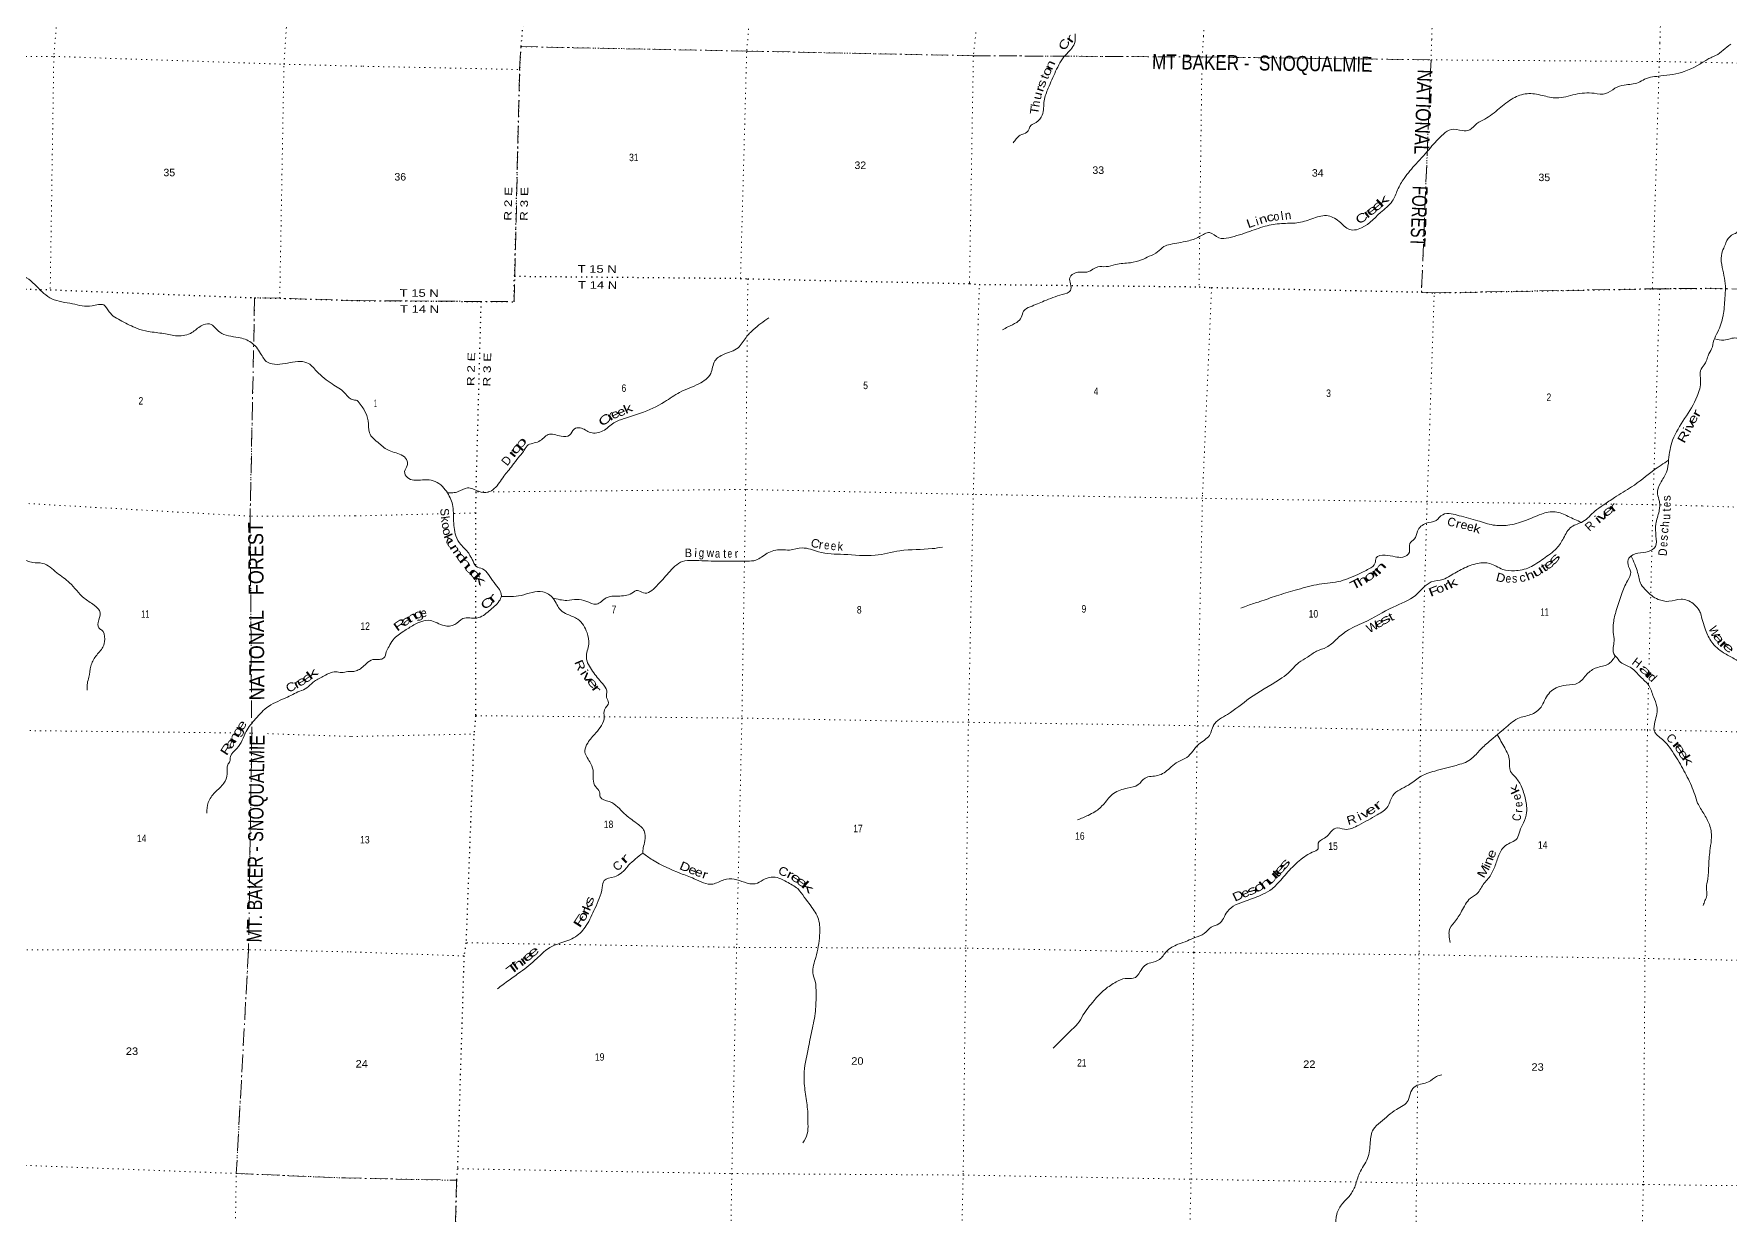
# Model space of a CAD drawing. Header units: feet. Extents: x -518066 to -250644, y -364975 to -177792.
# Drawn here: x -385170 to -345548, y -299598 to -272019 of the extents above; entities that cross this region are included whole.
import ezdxf
from ezdxf.enums import TextEntityAlignment as Align

# ---------------------------------------------------------------- set-up
doc = ezdxf.new("R2010")
doc.units = ezdxf.units.FT
doc.header["$LTSCALE"] = 80
doc.linetypes.add('DOT_DASHED', pattern=[7.7, 5, -1.2, 0.3, -1.2])
doc.linetypes.add('DOTTED', pattern=[1.5, 0.3, -1.2])
for name, color, linetype, lineweight in [('39', 7, 'Continuous', 13), ('41', 7, 'Continuous', 13), ('44', 7, 'DOT_DASHED', 13), ('6', 7, 'DOTTED', 25), ('7', 7, 'DOTTED', 13)]:
    doc.layers.add(name, color=color, linetype=linetype, lineweight=lineweight)

msp = doc.modelspace()

# ---------------------------------------------------------------- linework, layer by layer
at = {"layer": '39'}
msp.add_line((-345992.7, -272685.38), (-345991.89, -272684.8), dxfattribs=at)
for points in [[(-345966.53, -269090.82), (-345894.47, -269116.83), (-345824.44, -269132.08), (-345754.44, -269149.34), (-345686.7, -269180.64), (-345608.5, -269187.99), (-345494.04, -269187.89), (-345444.43, -269222.91), (-345436.08, -269323.62), (-345450.19, -269446.08), (-345494.38, -269566.02), (-345524.28, -269672.12), (-345536.59, -269806.68), (-345564.82, -269932.93), (-345632.22, -270000.19), (-345720.44, -270111.35), (-345786.17, -270198.75), (-345767.85, -270303.65), (-345706.7, -270369.03), (-345650.24, -270474.57), (-345611.52, -270559.69), (-345580.51, -270626.59), (-345552.26, -270737.69), (-345508.87, -270784.67), (-345324.69, -270817.92), (-345235.02, -270859.65), (-345155.91, -270931.37), (-345109.22, -271020.65), (-345084.98, -271131.68), (-345090.27, -271326.7), (-345080.93, -271487.76), (-345041.45, -271647.32), (-345023.03, -271746.19), (-344974.44, -271841.53), (-344930.53, -271977.03), (-344882.17, -272086.45), (-344839.7, -272187.73), (-344810.57, -272246.55), (-344795.95, -272267.61)], [(-395854.5, -271441.2), (-395737.66, -271682.15), (-395728.92, -272030.06), (-395721.69, -272476.45), (-395663.22, -272724.58), (-395446.6, -273009.23), (-395136.68, -273365.62), (-394743.82, -273685.04), (-394422.48, -273820.46), (-394396.7, -273973.63), (-394470.68, -274213.77), (-394347.57, -274438.73), (-394110.11, -274542.76), (-393904.77, -274513.64), (-393367.61, -274591.95), (-392974.88, -274788.74), (-392642.17, -274968.56), (-392393.36, -275249.66), (-392224.58, -275509.47), (-391974.47, -275836.83), (-391576.72, -275836.69), (-390994.18, -275837.27), (-390668.41, -275946.63), (-390413.62, -276099.16), (-390302.81, -276340.03), (-390263.55, -276531.58), (-390041.6, -276729.87), (-389677.79, -277109.17), (-389577.08, -277353.9), (-389526.77, -277479.29), (-389528.81, -277481.27), (-389416.09, -277466.85), (-389282.25, -277384.4), (-389129.7, -277523.36), (-388821.58, -277604.31), (-388490.45, -277625.29), (-388141.95, -277562.1), (-387687.07, -277635.17), (-387265.37, -277776.11), (-387023.38, -277715.36), (-386578.64, -277663.64), (-386231.11, -277662.76), (-385820.33, -277598.47), (-385499.45, -277633.38), (-385104.09, -277920.67), (-384748.94, -278209.38), (-384270.6, -278325.01), (-383807.35, -278376.1), (-383537.83, -278353.95), (-383413.67, -278510.58), (-383111.72, -278732.16), (-382756.73, -278900.25), (-382496.69, -278972.45), (-382133.85, -279022.05), (-381817.27, -279074.98), (-381474.62, -278999.64), (-381257.2, -278838.01), (-381063.72, -278796.65), (-380827.62, -278989.11), (-380391.58, -279112.16), (-380090.04, -279229.2), (-379872.97, -279483.7), (-379713.43, -279691.11), (-379481.17, -279740.79), (-379004.08, -279675.48), (-378787.55, -279702.81), (-378557.63, -279905.23), (-378196.54, -280200.06), (-377906.42, -280407.39), (-377803.68, -280519.48), (-377700.05, -280573.28), (-377613.1, -280582.56)], [(-360831.75, -272018.9), (-360845.93, -272241.74), (-361059.1, -272514.27), (-361288.5, -272891.69), (-361461.96, -273288.4), (-361556.74, -273582.16), (-361600.02, -273915.24), (-361740.49, -274085.29), (-361860.74, -274155.17), (-361960.8, -274318.03), (-362117.22, -274385.13), (-362207.62, -274471.73), (-362283.98, -274560.65)], [(-346019.42, -272595.79), (-346593.88, -272898.15), (-347141.58, -273001.19), (-347523.65, -273077.58), (-347668.17, -273152.98), (-347997.62, -273216.4), (-348214.53, -273288.25), (-348426.55, -273414.52), (-348702.16, -273406.66), (-349145.58, -273433.45), (-349578.08, -273514.8), (-349915.05, -273457.34), (-350270.46, -273415.58), (-350596.83, -273523.33), (-350917.91, -273761.98), (-351259.29, -274008.24), (-351442.71, -274115), (-351610.85, -274260.32), (-351786.37, -274278.72), (-352037.41, -274251.26), (-352224.95, -274361.96), (-352527.53, -274677.46), (-352861.56, -275052.65), (-353144.57, -275394.72), (-353295.22, -275665.15), (-353421.56, -275928.06), (-353692.85, -276191.91), (-354218.46, -276583.15), (-354381.87, -276599.79), (-354631.9, -276429.49), (-354920.38, -276268.43), (-355255.66, -276321.67), (-355606.17, -276428.91), (-355962.86, -276447.48), (-356342.45, -276501.79), (-356751.87, -276633.93), (-357242.1, -276780.46), (-357473.66, -276783.58), (-357690.47, -276660.26), (-357926, -276755.86), (-358212.04, -276860.44), (-358610.25, -276938.5), (-358758.23, -276987.67), (-358903.86, -277115.36), (-359101.24, -277215.79), (-359278.12, -277298.55), (-359541.22, -277365.39), (-359888.36, -277408.31), (-360110.83, -277457.91), (-360302.19, -277463.9), (-360532.07, -277577.73), (-360647.01, -277587.36), (-360810.24, -277595.96), (-360957.71, -277715.56), (-360938.68, -277862.85), (-360943.92, -278015.65), (-361133.09, -278108.21), (-361552.99, -278260.25), (-361883.98, -278396.07), (-362039.15, -278499.41), (-362090.5, -278643.19), (-362197.64, -278759.62), (-362403.2, -278865.92), (-362527.46, -278935.71)], [(-344795.94, -272267.63), (-344709.96, -272634.94), (-344756.83, -272996.73), (-344727.5, -273406.89), (-344710.04, -273724.55), (-344778.76, -273961.66), (-344801.51, -274305.4), (-344926.3, -274466.03), (-345109.41, -274670.8), (-345015.4, -274857.91), (-344975.54, -275014.78), (-345062.2, -275185.52), (-345066.72, -275448.87), (-345199.93, -275808.52), (-345298.97, -276152.13), (-345327.64, -276441.58), (-345370.22, -276660.64), (-345490.81, -276724.78), (-345621.66, -276899.47), (-345674.1, -277022.02), (-345728.65, -277198.85), (-345707.1, -277478.32), (-345633.76, -277979.01), (-345642.1, -278137.82), (-345679.04, -278555.92), (-345689.18, -278608.17), (-345814.39, -278983.91), (-345903.11, -279178.77), (-345955.69, -279377.71), (-346040.33, -279540.42), (-346080.73, -279665), (-346127.42, -279751.33)], [(-345510.88, -272256.88), (-345683.31, -272398.19), (-345861.85, -272525.04), (-345932.54, -272556.47), (-346019.42, -272595.79)], [(-388772.33, -277610.52), (-388647.91, -277938.58), (-388425.86, -278261.5), (-388326.23, -278445.91), (-388271.59, -278681.93), (-388151.97, -278872.66), (-387979.97, -279184.8), (-387875.58, -279582.37), (-387712.97, -279982.81), (-387415.39, -280489.79), (-387286.96, -280761.07), (-387233.05, -281045.32), (-387114.29, -281423), (-387103.64, -281776.97), (-387013.61, -282063.77), (-386880.06, -282262.75), (-386802.66, -282324.2), (-386842.85, -282456.29), (-386756.53, -282722.93), (-386680.5, -283005.49), (-386684.49, -283003.42), (-386628.77, -283169.09), (-386596.5, -283422.87), (-386548.63, -283576.36), (-386358.26, -283737.99), (-386080.26, -283818.49), (-385716.06, -284041), (-385446.43, -284274.16), (-385194.79, -284370.36), (-384966.11, -284391.83), (-384629.99, -284611.91), (-384336.26, -284845.43), (-383998.22, -285202.24), (-383759.71, -285368.6), (-383619.79, -285545.57), (-383669.52, -285776.01), (-383629.62, -285925.37), (-383589.8, -285948.07), (-383514.76, -286164.28), (-383555.75, -286348.62), (-383723.73, -286561.24), (-383837.82, -286796.76), (-383885.91, -287051.36), (-383920.23, -287193.58), (-383926.71, -287354.31)], [(-367988.73, -278652.65), (-368354.93, -278930.58), (-368521.78, -279110.13), (-368712.16, -279355.57), (-369049.57, -279509.37), (-369252, -279657.98), (-369350.93, -279957.69), (-369625.65, -280193.29), (-370076.84, -280396.98), (-370427.72, -280616.89), (-370990.94, -280882.58), (-371365.93, -281005.39), (-371611.65, -281106.81), (-371869.3, -281296.5), (-372157.96, -281334.63), (-372403.23, -281224.79), (-372542.75, -281254.02), (-372648.47, -281398.66), (-372844.19, -281420.65), (-373149.35, -281381.97), (-373364.06, -281540.39), (-373642.05, -281645.14), (-373727.44, -281780.15), (-373847.2, -281922.47), (-373981.81, -282100.69), (-374089.37, -282237.24), (-374182.43, -282353.97), (-374290.29, -282504.6), (-374407.95, -282642.94), (-374550.71, -282730.45), (-374775.68, -282707.56), (-375037.69, -282627.54), (-375254.89, -282713.47), (-375378.31, -282743.04), (-375504.82, -282742.11)], [(-345883.76, -279145.21), (-345668.18, -279177.13), (-345376.95, -279125.32), (-345152.34, -279268.41), (-344843.53, -279473.96), (-344675.16, -279629.02), (-344633.23, -279751.72), (-344483.15, -280013.3), (-344306.9, -280242.76), (-344170.55, -280339.47), (-344036.26, -280464.32), (-343926.17, -280643.42), (-343693.49, -280762.4), (-343430.57, -280821.11), (-343169.73, -280911.99), (-343081.55, -281000.58), (-343107.83, -281091.01), (-343106.31, -281348.34), (-342962.1, -281531.51), (-342839.85, -281654.33), (-342797.98, -281805.17), (-342665.7, -281930.02), (-342567.4, -281976.42), (-342509.24, -282012.7), (-342395.26, -282256.13), (-342243.11, -282487.56), (-342219.04, -282501.67), (-341948.67, -282859.94), (-341736.4, -283155.8), (-341650.5, -283383.1), (-341630.82, -283590.2), (-341585.05, -283803.37), (-341597.77, -284157.17), (-341540, -284394.48), (-341446.04, -284609.74), (-341327.92, -284788.85), (-341239.8, -284905.59), (-341270.32, -285114.62), (-341294.67, -285247.26), (-341250.64, -285323.73), (-341234.81, -285448.39), (-341188.91, -285591.2), (-341175.01, -285673.65), (-341151.05, -285744.05)], [(-346127.42, -279751.33), (-346212.22, -279886.06), (-346215.23, -280123.41), (-346293.39, -280487.95), (-346586.18, -281006.87), (-346866.55, -281509.96), (-346960.88, -281972.74), (-347009.26, -282261.44), (-347153.54, -282515.92), (-347219.17, -282764.02), (-347176.76, -282948.02), (-347169.09, -283060.85), (-347183.5, -283171.21), (-347260.3, -283471.39), (-347256.28, -283757.18), (-347271.44, -283998.31), (-347434.87, -284111.53), (-347681.37, -284154.58), (-347887.18, -284272.94), (-347910.4, -284419.33), (-347847.7, -284595.71), (-347922.42, -284797.34), (-348060.01, -285116.34), (-348186.8, -285495.94), (-348249.18, -285780.32), (-348253.81, -285999.54), (-348236.06, -286207.16), (-348257.32, -286355.6), (-348217.01, -286543.57), (-348200.18, -286558.62), (-348083.42, -286699.33), (-347832.66, -286835.44), (-347619.65, -287043.18), (-347422.65, -287246.56), (-347317.56, -287512.38), (-347235.67, -287733.43), (-347279.55, -288094.67), (-347296.04, -288303.57), (-347105.12, -288508.83), (-346867.53, -288791.54), (-346630.3, -289186.92), (-346429.47, -289589.57), (-346282.84, -289997.48)], [(-377613.1, -280582.56), (-377439.29, -280824.01), (-377357.7, -281059.14), (-377329.36, -281337.41), (-377099.22, -281591.79), (-376869.18, -281755.63), (-376543.64, -281877.24), (-376441.6, -282002.14), (-376443.77, -282104.71), (-376505.06, -282242.24), (-376437.7, -282388.54), (-376291.96, -282445.96), (-375883.34, -282446.6), (-375553.93, -282670.9), (-375462.46, -282819.72), (-375397.29, -282974.02), (-375361.01, -283353.06), (-375306.97, -283748.57), (-375192.51, -283952.2), (-375007.59, -284155.33), (-374966.74, -284229.66), (-374924.11, -284300.74), (-374836.9, -284460.76), (-374687.23, -284522.29), (-374547.05, -284652.03), (-374414.19, -284841.98), (-374286.8, -285005.65), (-374243.55, -285149.42), (-374292.37, -285269.11), (-374528.82, -285503.52), (-374816.14, -285668.43), (-375142.52, -285681.62), (-375334.72, -285822.4), (-375578.82, -285847.39), (-375910.4, -285725.66), (-376289.04, -285830.29), (-376525.67, -285978.17), (-376773.47, -286178.14), (-376869.34, -286333.04), (-376934.4, -286458.42), (-376989.77, -286602.11), (-377095.16, -286636.08), (-377246.2, -286638.91), (-377399.19, -286734.25), (-377514.07, -286836.43), (-377615.95, -286894.63), (-377718.38, -286921.32)], [(-346962.75, -281982.77), (-347310.26, -282216.82), (-347825.77, -282606.26), (-348225.5, -282851.28), (-348489.01, -283032.8), (-348685.14, -283169.48), (-348964.14, -283417.07), (-349232.42, -283538.12), (-349417.1, -283799.79), (-349579.28, -284043.83), (-349888.29, -284282.73), (-350208.56, -284483.16), (-350566.57, -284564.09), (-350835.64, -284532.21), (-351142.73, -284394.9), (-351424.51, -284392.94), (-351771.34, -284516.35), (-352066.75, -284683.11), (-352235.62, -284768.05), (-352508.61, -284826.63), (-352692.59, -284959.54), (-352877.55, -285138.71), (-353400.69, -285413.3), (-354086.75, -285776.99), (-354493.55, -285975.58), (-354731.2, -286171.74), (-354958.45, -286352.01), (-355187.9, -286445.73), (-355404.16, -286581.98), (-355604.11, -286708.51), (-355854.94, -286956.7), (-356053.3, -287103.39), (-356759.13, -287545.12), (-357274.34, -287920.48), (-357595.76, -288175.22), (-357691.32, -288410.61), (-357945.33, -288618.49), (-358223.63, -288928.47), (-358471.83, -289051.96), (-358623.53, -289181.54), (-358900.83, -289348.68), (-359198.05, -289410.77), (-359356.25, -289562.34), (-359613.66, -289645.4), (-359932.27, -289767.4), (-360156.78, -290008.1), (-360372.13, -290196.68), (-360528.89, -290279.86), (-360780.77, -290387.18)], [(-348998.89, -283436.8), (-349307.75, -283293.07), (-349613.48, -283185.97), (-349932.66, -283239.54), (-350330.6, -283400.1), (-350719.17, -283498.48), (-351061.31, -283495.23), (-351423.54, -283394.98), (-351859.88, -283277.06), (-352042.17, -283234.95), (-352241.87, -283254.85), (-352397.68, -283388.36), (-352630.52, -283451.82), (-352829.81, -283642.76), (-352906.12, -283824.23), (-353008.89, -283924.66), (-353021.27, -284129.63), (-353176.7, -284245.04), (-353353.68, -284237.25), (-353588.45, -284202.08), (-353795.13, -284266.1), (-353819.73, -284382.27), (-353965.56, -284520.02), (-354226, -284651.3), (-354684.47, -284818.62), (-355189.24, -284890.39), (-355693.22, -285020.52), (-356126.74, -285150.14), (-356514.06, -285284.76), (-356793.73, -285373.38), (-356958.2, -285440.31)], [(-373044.94, -285198.56), (-372709.9, -285256.46), (-372479.98, -285235.19), (-372265.41, -285273.95), (-372021.34, -285345.54), (-371790.74, -285197.52), (-371520.1, -285154.99), (-371190.56, -285087.54), (-371060.38, -285023.91), (-370924.75, -285083.13), (-370615.34, -284920.7), (-370337.12, -284614.74), (-370007.4, -284348.11), (-369775.41, -284324.87), (-369192, -284341.29), (-368880, -284341.89), (-368495.52, -284342.01), (-368297.7, -284316.03), (-368028.62, -284156.77), (-367704.77, -284073.11), (-367505.62, -284079.35), (-367210.71, -284031.29), (-366830.2, -284123.88), (-366241.64, -284182.67), (-365507.32, -284202.3), (-364927.34, -284095.91), (-364171.45, -284047.59), (-363935.23, -284014.38)], [(-347835.47, -284225.1), (-347684.9, -284607.22), (-347602.15, -284882.62), (-347488.47, -285027.89), (-347202.94, -285233.15), (-346952.28, -285278.72), (-346671.45, -285230.36), (-346385.72, -285331), (-346271.62, -285456.16), (-346215.59, -285550.14)], [(-374244.68, -285162.15), (-373784.41, -285141.07), (-373275.33, -285055.31), (-373031.07, -285213.42), (-372855.68, -285486.76), (-372700.74, -285584.62), (-372457.56, -285698.44), (-372240.81, -286014.91), (-372200.15, -286281.37), (-372257.04, -286592.02), (-372110.8, -286911.02), (-371883.39, -287199.56), (-371778.31, -287370.8), (-371783.6, -287525.62), (-371737.82, -287645.3), (-371833.95, -287812.27), (-371839.53, -287981.16), (-372034.56, -288351.26), (-372224.82, -288590.67), (-372292.99, -288768.3), (-372177.71, -289028.29), (-372099.38, -289227.13), (-372097.77, -289436.42), (-372039.18, -289616.74), (-371950.97, -289729.28), (-371931.39, -289850.42), (-371720.32, -289959.53), (-371369.93, -290238.6), (-371084.78, -290461.96), (-370905.42, -290642.83), (-370890.23, -290876.55), (-370927.88, -291038.73), (-370938.57, -291163.25)], [(-346215.63, -285550.07), (-346098.78, -285947.33), (-345952.75, -286231.02), (-345680.16, -286478.72), (-345427.44, -286619.85), (-345100.59, -286843.51), (-344834.04, -287103.27), (-344774.06, -287238.06), (-344756.47, -287489.38), (-344644.5, -287734.82), (-344570.45, -287859.58), (-344564.71, -288008.35), (-344460.5, -288111.05), (-344356.24, -288185.59), (-344280.25, -288350.56), (-344115.89, -288497.58), (-344051.83, -288594.18), (-343957.7, -288722.99), (-343975.94, -288807.39), (-343952.05, -288913.98), (-343926.13, -289010.52)], [(-348203.18, -286555.85), (-348376.36, -286749.44), (-348647.85, -286832.2), (-348870.44, -286982.4), (-349074.06, -287187.32), (-349352.91, -287237.73), (-349589.73, -287299.1), (-349840.65, -287551.31), (-349922.69, -287718.58), (-350150.24, -287912.93), (-350443.99, -288001.26), (-350758.61, -288219.92), (-351158.28, -288557.5), (-351388.31, -288773.94), (-351593.9, -288976.81), (-351928.91, -289112.54), (-352428.91, -289244.77), (-352782.2, -289388.17), (-353043.79, -289573.75), (-353407.21, -289815.53), (-353525.33, -290070.56), (-353771.07, -290268.55), (-354200.85, -290506.9), (-354537.11, -290606.39), (-354741.79, -290575.89), (-354885.35, -290701.61), (-355004.52, -290815.77), (-355151.9, -290931.35), (-355152.61, -291060.11), (-355289.25, -291143.72), (-355429.7, -291217.19), (-355751.46, -291488.02), (-356027.63, -291792.01), (-356231.24, -291996.93), (-356443.31, -292125.22), (-356839.06, -292277.77), (-357275.13, -292528.06), (-357367.11, -292689.08), (-357474.46, -292815.57), (-357651.21, -292892.3), (-357813.35, -293039.75), (-358038.86, -293137.58), (-358205.47, -293210.49), (-358428.67, -293294.28), (-358697.92, -293461.59), (-358862.88, -293647.22), (-359061.77, -293723.48), (-359214.29, -293796.69), (-359309.74, -293931.48), (-359474.1, -294088.95), (-359661.4, -294093.02), (-359874.45, -294173), (-360133.77, -294346.56), (-360390.93, -294608.7), (-360649.84, -294953.29), (-360774.82, -295151.84), (-360908.54, -295287.83), (-361099.66, -295472.9), (-361344.5, -295723.23)], [(-381126.25, -290230.27), (-381094.29, -289979.46), (-380938.03, -289744.55), (-380727.78, -289526.53), (-380650.18, -289312.58), (-380636.85, -289097.68), (-380591.43, -289017.94), (-380575.65, -288905.6), (-380424.14, -288718.87), (-380207.11, -288320.02), (-379989.67, -288025.72), (-379685.87, -287732.69), (-379242.63, -287516.11), (-378914.9, -287366.17), (-378908.85, -287364.25), (-378612.24, -287147.51), (-378383.27, -287018.22), (-378118.7, -286925.64), (-377980.34, -286941.76), (-377831.32, -286917.83), (-377718.38, -286921.32)], [(-350966.76, -288393.4), (-350793, -288704.09), (-350680.41, -288996.22), (-350655.72, -289256.3), (-350557.5, -289371.06), (-350411.1, -289587.45), (-350305.27, -289913.64), (-350279.45, -290216), (-350354.98, -290455.84), (-350439.59, -290649.21), (-350503.61, -290820.88), (-350770.76, -290984.22), (-350928.57, -291212.25), (-351024.85, -291481.83), (-351154.92, -291730.57), (-351334.81, -291956.12), (-351413.99, -292083.21), (-351593.99, -292218.22), (-351799.69, -292521.69), (-351966.06, -292773.68), (-352091.25, -292982.29), (-352091.36, -293082.89), (-352068.82, -293254.39)], [(-346282.84, -289997.48), (-346141.13, -290239.37), (-346007.1, -290496.91), (-345959.48, -290796.53), (-345988.08, -291051.8), (-346022.97, -291447.78), (-346043.66, -291763.37), (-346076.19, -291976.42), (-346068.5, -292155.35), (-346110.89, -292271.89), (-346155.28, -292386.41)], [(-370938.57, -291163.25), (-371268.68, -291447.98), (-371443.66, -291631.38), (-371602.47, -291716.54), (-371841.85, -291804.01), (-371885.5, -291964.04), (-372056.97, -292457.37), (-372258.59, -292853.49), (-372511.77, -293117.72), (-372877.35, -293270.92), (-373141.51, -293388.04), (-373412.21, -293623.73), (-373797.32, -293939.49), (-374065.07, -294130.98), (-374335.09, -294334.49)], [(-370938.57, -291163.25), (-370712.38, -291318.96), (-370056.83, -291636.71), (-369739.38, -291760.16), (-369299.19, -291886.21), (-369041.48, -291789.07), (-368799.57, -291772.08), (-368561.57, -291845.55), (-368308.61, -291877.08), (-368121.54, -291788.5), (-367939.01, -291723.97), (-367576.9, -291830.26), (-367314.02, -291991.46)], [(-367314.02, -291991.46), (-367011.13, -292395.6), (-366832.53, -292707.24), (-366804.18, -293080.07), (-366895.72, -293601.25), (-366961.68, -293960.01), (-366909.46, -294156.29), (-366887.38, -294444.48), (-366904.14, -294856.59), (-366984.17, -295309.62), (-367075.94, -295746.29), (-367167.25, -296351.99), (-367141.38, -296746.9), (-367087.47, -297148.45), (-367076.63, -297492.74), (-367093.55, -297721.75), (-367196.74, -297936.86)], [(-352258.93, -296342.87), (-352386.62, -296384.42), (-352574.5, -296511.21), (-352872.4, -296605.48), (-352986, -296741.9), (-353048.6, -296941.78), (-353322.81, -297153.25), (-353693.5, -297453.21), (-353862.02, -297616.63), (-353934.88, -297920.92), (-353999.22, -298297.81), (-354185.65, -298641.94), (-354286.47, -298935.57), (-354409.98, -299160.3), (-354585.18, -299353.76), (-354715.11, -299596.47), (-354743.8, -299905.71), (-354776.33, -300206.83), (-354789.67, -300361.47), (-354791.1, -300524.42), (-354841.97, -300740.64), (-354813.52, -300918.3), (-354688.31, -301470.26), (-354638.72, -301885.79), (-354562.58, -301998.07), (-354470.91, -302136.84), (-354391.86, -302301.5), (-354258.1, -302449.21), (-354213.56, -302532.65), (-354166.59, -302596.02), (-354098.61, -302617.58), (-353852.21, -302769.7), (-353679.05, -302767.34), (-353553.53, -302733.79), (-353458.57, -302812.27), (-353452.25, -302989.46), (-353526.06, -303243.43), (-353534.88, -303565.17), (-353586.2, -303898.08), (-353754.25, -304039.37), (-353887.67, -304161.28), (-353900.92, -304311.91), (-353864.59, -304497.79), (-353911.53, -304718.11), (-354021.95, -304894.84), (-354072.91, -305115.08), (-354095.49, -305231.3), (-354198.69, -305351.84), (-354277.69, -305565.45), (-354344.27, -305763.23), (-354485.05, -305947.36), (-354529.03, -306123.49), (-354481.54, -306257.29), (-354489.02, -306325.54), (-354614.79, -306371.16), (-354791.88, -306463.97), (-354887.65, -306709.42), (-355022.42, -306990.25), (-355182.21, -307121.66), (-355223.12, -307247.55), (-355388.39, -307352.69), (-355482, -307495.57), (-355694.78, -307658.05), (-355954.64, -307952.32), (-356122.37, -308268.67), (-356182.61, -308547.07), (-356233.51, -308859.87), (-356256.39, -308990.16), (-356264.91, -308992.24)]]:
    msp.add_spline(points, degree=3, dxfattribs=at)
at = {"layer": '44'}
for points in [[(-377574.55, -278251.96), (-373943.23, -278276.61), (-373818.44, -272850.75), (-373789.02, -272316.17), (-368509.16, -272420.33), (-363211.28, -272528.9)], [(-363211.28, -272528.9), (-357867.43, -272557.96), (-352514.33, -272625.45)], [(-346100.69, -277968.1), (-342116.14, -278044.87), (-341885.19, -272774.09), (-341852.37, -272312.18)], [(-352514.33, -272625.45), (-352737.75, -278051.22), (-352440.22, -278069.61), (-347339.34, -277974.8), (-346100.69, -277968.1)], [(-377574.55, -278251.96), (-379423.37, -278195.73), (-380009.78, -278185.04), (-380116.01, -283287.6), (-380077.12, -288358.13), (-380152.58, -293418.93), (-380439.56, -298649.49), (-377913, -298754.21)], [(-377913, -298754.21), (-375291.26, -298809.09), (-375425.72, -303930.92), (-375432.25, -304049.49), (-375368.54, -309223.82), (-375288.01, -314650.02), (-375284.36, -315048.48), (-375326.88, -317549.81)]]:
    msp.add_lwpolyline(points, dxfattribs=at)
at = {"layer": '6'}
msp.add_line((-345606.33, -277977.57), (-346100.69, -277968.1), dxfattribs=at)
for points in [[(-373744.84, -271813.15), (-373789.02, -272316.17), (-373818.44, -272850.75), (-373940.7, -277681.1)], [(-409022.66, -276971.41), (-406272.02, -277072.63), (-401080.59, -277292.19), (-400916.09, -277306.69), (-395704.71, -277534.6), (-395602.43, -277546.16), (-390365.37, -277802.59), (-390160.67, -277815.67), (-385253.73, -277984.8), (-384787.88, -277997.72), (-380009.78, -278185.04), (-379423.37, -278195.73), (-377574.55, -278251.96)], [(-377574.55, -278251.96), (-374722.16, -278272.13), (-373943.23, -278276.61), (-373940.7, -277681.1), (-368653.66, -277731.08), (-368482.76, -277740.75), (-363301.75, -277854.88), (-363072.63, -277871.82), (-357936.7, -277928.66), (-357643.15, -277944.96), (-352737.75, -278051.22), (-352440.22, -278069.61), (-347339.34, -277974.8), (-347168.18, -277972.4), (-346100.69, -277968.1)], [(-374722.16, -278272.13), (-374842.46, -282724.25), (-374846.76, -283213.08), (-374846.09, -284493.84)], [(-374845.93, -284795.89), (-374844.28, -287951.51), (-374885.58, -288381.21), (-375071.23, -293258.5), (-375117.98, -293565.35), (-375271.43, -298537.88), (-375291.26, -298809.09), (-375425.72, -303930.92), (-375432.25, -304049.49), (-375368.54, -309223.82), (-375288.01, -314650.02), (-375284.36, -315048.48), (-375326.88, -317549.81)]]:
    msp.add_lwpolyline(points, dxfattribs=at)
at = {"layer": '7'}
for p, q in [((-377484.13, -272774.58), (-373818.44, -272850.75)), ((-357872.41, -272944.29), (-357936.7, -277928.66)), ((-341861.55, -272775.79), (-346020.76, -272685.97)), ((-375718.61, -283234.78), (-377657.61, -283283.05)), ((-374846.76, -283213.08), (-375413.16, -283227.18)), ((-346177.6, -283050.65), (-346858.58, -283032.06)), ((-346177.6, -283050.65), (-342184.2, -283181.22)), ((-379710.8, -288370.63), (-377742.7, -288437.79)), ((-377744.8, -288437.72), (-374885.58, -288381.21)), ((-342238.37, -288400.02), (-346257.15, -288307.44)), ((-375117.98, -293565.35), (-377825.76, -293469.6)), ((-346337.96, -293648.33), (-342274.65, -293717.35)), ((-377913, -298754.21), (-375291.26, -298809.09)), ((-342350.95, -298960.24), (-346417.8, -298924.17))]:
    msp.add_line(p, q, dxfattribs=at)
for points in [[(-357317.55, -235693.3), (-357321.38, -240587.17), (-357404.23, -245898.59), (-357491.89, -251274.27), (-357519.2, -256640.67), (-357701.48, -261862.42), (-357708.81, -267249.14), (-357830.38, -272067.74)], [(-346623.96, -239431.13), (-346643.78, -240720.99), (-346719.27, -246098.8), (-346822.39, -251426.04), (-346908.03, -256799.74), (-347101.51, -262125.83), (-347021.29, -267405.16), (-347166.2, -272232.13)], [(-352498.98, -272150.55), (-352361.96, -267321.16), (-352405.68, -262014.16), (-352211.6, -256627.81), (-352137.27, -251366.49), (-352063.7, -245994.65)], [(-384625.59, -271632.71), (-384704.41, -272545.03), (-384787.88, -277997.72)], [(-379423.37, -278195.73), (-379325.6, -272727.17), (-379259.56, -271722.34)], [(-368464.42, -271898.85), (-368509.5, -272436.42), (-368653.66, -277731.08)], [(-363152.32, -271983.82), (-363211.28, -272528.9), (-363301.75, -277854.88)], [(-357830.38, -272067.74), (-357867.43, -272557.96), (-357867.89, -272593.97)], [(-352498.98, -272150.55), (-352514.33, -272625.45), (-352737.75, -278051.22)], [(-386919.49, -272555), (-384704.41, -272545.03), (-379325.6, -272727.17), (-377484.13, -272774.58)], [(-373789.02, -272316.17), (-368509.16, -272420.33), (-363211.28, -272528.9), (-357867.43, -272557.96), (-352514.33, -272625.45), (-347178.75, -272664.39), (-346020.76, -272685.97)], [(-347166.2, -272232.13), (-347178.75, -272664.39), (-347339.34, -277974.8)], [(-368482.76, -277740.75), (-368534.54, -282665.15), (-368621.33, -288007.3), (-368744.63, -293362.77), (-368856.46, -298652.08), (-368950.66, -303963.9), (-369098.46, -309240.38), (-369098.46, -309240.38)], [(-363655.62, -309348), (-363582.18, -304065.92), (-363447.54, -298612.19), (-363389.31, -293458.38), (-363328.04, -288180.07), (-363212.64, -282780.26), (-363072.63, -277871.82)], [(-357643.15, -277944.96), (-357855.25, -282797.62), (-357976.42, -288185.24), (-358056.28, -293485.29), (-358124.8, -298857.93), (-358261.8, -304062.29)], [(-353180.03, -309536.42), (-352916.15, -304101.45), (-352853.15, -298799.11), (-352790.72, -293466.5), (-352763.05, -288292.01), (-352605.97, -282957.38), (-352440.22, -278069.61)], [(-347168.18, -277972.4), (-347327.23, -283019.26), (-347388.96, -285530.29), (-347421.2, -286841.59)], [(-380645.67, -317462.06), (-380605.86, -314500.19), (-380311.11, -309024.5), (-380523.81, -303891.08), (-380439.56, -298649.49), (-380152.58, -293418.93), (-380077.12, -288358.13), (-380116.01, -283287.6), (-380009.78, -278185.04)], [(-377657.61, -283283.05), (-380116.01, -283287.6), (-385386.6, -282990.47), (-390526.69, -282960.63), (-395794.71, -282758.02), (-401198.33, -282621.75), (-406536.55, -282412.07)], [(-347123.64, -283024.82), (-347327.23, -283019.26), (-352605.97, -282957.38), (-357858.04, -282871.92), (-363212.64, -282780.26), (-368534.54, -282665.15), (-374842.46, -282724.25)], [(-347429.64, -287184.91), (-347456.71, -288286.07), (-347512.45, -293550.5), (-347552.37, -298903.63), (-347671.86, -304269.24), (-347812.72, -309598.17)], [(-406675.56, -287556.36), (-401256.53, -287998.42), (-395963.86, -288165.21), (-390699.99, -288245.13), (-385387.52, -288299.64), (-380568.42, -288352.72)], [(-374844.28, -287951.51), (-368621.33, -288007.3), (-363325.25, -288105.77), (-357976.42, -288185.24), (-352763.05, -288292.01), (-347531.01, -288283.28), (-346257.15, -288307.44)], [(-380246.83, -288356.26), (-380077.12, -288358.13), (-380032.85, -288359.64)], [(-377825.76, -293469.6), (-380152.58, -293418.93), (-385477.99, -293422.53), (-390860.36, -293340.86), (-396069.35, -293219.53), (-401118.25, -293006.09), (-406823.96, -292788.96)], [(-346337.96, -293648.33), (-347515.24, -293624.8), (-352867.81, -293538.01), (-358056.28, -293485.29), (-363386.52, -293384.08), (-368670.33, -293365.56), (-375071.23, -293258.5)], [(-406848.67, -298208.35), (-401325.13, -298253.92), (-396147.15, -298433.08), (-390891.57, -298398.29), (-385727.66, -298446.58), (-380439.56, -298649.49), (-377913, -298754.21)], [(-375271.43, -298537.88), (-368856.46, -298652.08), (-363450.33, -298686.49), (-358122.01, -298783.63), (-352855.94, -298873.41), (-347552.37, -298903.63), (-346417.8, -298924.17)]]:
    msp.add_lwpolyline(points, dxfattribs=at)

# ---------------------------------------------------------------- texts
at = {"layer": '41'}
for s, rotation, width, p in [('C', 59.958, 1.35, (-361003.95, -272314.15)), ('r', 53.4, 1.9, (-360871.92, -272189.36)), ('t', 67.879, 1.15, (-361459.62, -273058.95)), ('o', 63.851, 1.35, (-361405.02, -272936.64)), ('n', 65.345, 1.45, (-361332.41, -272784.43)), ('u', 76.349, 1.2, (-361620.99, -273486.56)), ('r', 71.892, 1.3, (-361568.05, -273333.01)), ('s', 71.886, 1.35, (-361526.63, -273210)), ('T', 81.867, 1.15, (-361682.81, -273818.71)), ('r', 37.424, 1.95, (-353943.17, -276290.95)), ('e', 37.424, 1.75, (-353840.38, -276213.81)), ('e', 40.111, 1.85, (-353708.36, -276104.12)), ('k', 41.777, 2.15, (-353581.16, -275995.94)), ('L', 18.988, 1.25, (-356699.03, -276531.14)), ('n', 18.263, 1.25, (-356412.8, -276437.25)), ('c', 17.512, 1.3, (-356245.92, -276393.74)), ('o', 8.313, 0.9, (-356117.11, -276380.77)), ('C', 32.586, 1.4, (-354087.77, -276404.01)), ('C', 40.237, 1.6, (-371761.52, -281108.59)), ('r', 36.216, 1.9, (-371632.02, -281024.68)), ('e', 23.583, 1.3, (-371549.85, -280991.98)), ('e', 21.808, 1.25, (-371406.17, -280937.5)), ('k', 24.46, 1.5, (-371245.31, -280863.98)), ('e', 60.688, 1.45, (-346311.97, -281063.64)), ('r', 60.688, 1.65, (-346223.06, -280926.29)), ('R', 60.758, 1.45, (-346530.26, -281481.49)), ('i', 60.193, 1.3, (-346442.53, -281325.14)), ('v', 60.446, 1.55, (-346375.69, -281198.88)), ('o', 53.1, 1.7, (-373824.8, -281767.96)), ('p', 49.422, 1.95, (-373721.63, -281646.06)), ('r', 51.825, 1.95, (-373901.07, -281872.08)), ('i', 38.465, 1.6, (-348558.52, -283444.41)), ('v', 36.789, 1.85, (-348452.59, -283353.92)), ('e', 40.626, 1.85, (-348325.88, -283241.59)), ('r', 40.496, 2.05, (-348198.06, -283153.87)), ('u', 88.316, 0.9, (-346923.27, -283308.3)), ('e', 86.91, 0.8, (-346913.18, -283020.77)), ('o', 287.551, 1.1, (-375626.22, -283535.22)), ('o', 289.007, 1.15, (-375604.17, -283680.14)), ('k', 294.094, 1.5, (-375558.15, -283841.36)), ('r', 344.197, 1.2, (-351902.6, -283560.52)), ('e', 344.899, 1.05, (-351765.02, -283585.41)), ('e', 344.855, 1.05, (-351616.13, -283630.78)), ('k', 344.519, 1.25, (-351463.6, -283676.92)), ('h', 85.627, 0.9, (-346946.02, -283479.87)), ('u', 301.115, 1.65, (-375476.02, -283995.58)), ('m', 304.769, 1.4, (-375369.63, -284152.75)), ('B', 0.294, 0.95, (-369870.82, -284245.7)), ('g', 358.672, 0.85, (-369568.94, -284240.9)), ('C', 342.765, 1.05, (-366935.21, -284018.43)), ('r', 349.726, 1.05, (-366790.63, -284049.11)), ('e', 353.569, 0.85, (-366645.58, -284062.38)), ('e', 355.021, 0.85, (-366488.02, -284081.73)), ('k', 356.707, 0.95, (-366326.22, -284093.79)), ('D', 85.301, 0.9, (-347000.19, -284137.95)), ('e', 85.805, 0.8, (-346989.05, -283952.57)), ('c', 308.039, 1.95, (-375252.76, -284311.68)), ('h', 310.942, 1.95, (-375152.82, -284441.43)), ('u', 310.421, 2, (-375043.24, -284585.57)), ('w', 358.672, 0.9, (-369360.89, -284245.56)), ('a', 359.881, 0.8, (-369190.56, -284256.82)), ('e', 0.009, 0.7, (-368901.82, -284257.3)), ('n', 48.377, 2, (-353635.29, -284562.49)), ('u', 31.496, 1.7, (-349971.95, -284659.99)), ('t', 34.173, 1.55, (-349819.24, -284571.65)), ('e', 34.173, 1.6, (-349707.42, -284489.54)), ('s', 50.444, 2.1, (-349562.22, -284348.09)), ('c', 313.803, 2.25, (-374923.29, -284707.71)), ('k', 314.419, 2.25, (-374827.51, -284823.36)), ('T', 26.53, 1.6, (-354231.73, -284963.82)), ('h', 32.279, 1.65, (-354068.76, -284876.67)), ('o', 38.876, 1.8, (-353899.08, -284764.2)), ('r', 41.617, 2.1, (-353750.28, -284669.97)), ('r', 27.481, 1.55, (-352107.25, -285002.17)), ('k', 29.519, 1.65, (-351969.33, -284938.71)), ('D', 345.362, 1.1, (-350907.45, -284823.13)), ('e', 353.133, 0.85, (-350716.38, -284841.7)), ('s', 359.958, 0.9, (-350560.05, -284841.69)), ('c', 9.89, 1.1, (-350361.09, -284819.54)), ('h', 22.385, 1.35, (-350165.95, -284762.16)), ('C', 35.795, 1.5, (-374523.12, -285402.32)), ('r', 42.649, 2.15, (-374389.89, -285274.76)), ('F', 21.124, 1.55, (-352410.6, -285131.86)), ('o', 22.722, 1.25, (-352268.61, -285068.66)), ('a', 33.926, 1.7, (-376419.18, -285810.3)), ('n', 31.298, 1.65, (-376287.1, -285730.8)), ('g', 24.231, 1.45, (-376149.16, -285664.8)), ('e', 9.602, 0.95, (-376043.7, -285644.52)), ('s', 32.931, 1.85, (-353538.02, -285783.03)), ('t', 28.631, 1.35, (-353404.31, -285726.24)), ('R', 35.025, 1.6, (-376555.93, -285903.62)), ('W', 27.927, 1.1, (-353838.35, -285962.16)), ('e', 27.931, 1.4, (-353682.07, -285870.36)), ('a', 304.273, 1.7, (-345864.34, -286195.75)), ('r', 314.587, 2.25, (-345730.57, -286354.19)), ('e', 320.301, 1.8, (-345621.29, -286429.89)), ('k', 37.216, 1.95, (-378609.38, -287048.94)), ('R', 292.947, 1.3, (-372495.52, -286812.18)), ('a', 316.162, 2.1, (-347565.29, -286967.34)), ('C', 24.817, 1.2, (-379120.63, -287369.26)), ('r', 27.352, 1.55, (-378980.5, -287296.22)), ('e', 28.58, 1.45, (-378874.63, -287230.47)), ('e', 35.498, 1.65, (-378730.03, -287137.88)), ('i', 302.693, 1.4, (-372391.63, -286994.81)), ('v', 305.312, 1.8, (-372298.23, -287113.15)), ('e', 308.151, 1.75, (-372181.7, -287243.77)), ('r', 305.509, 1.85, (-372098.28, -287375.46)), ('r', 317.519, 2.15, (-347455.09, -287078.92)), ('n', 61.948, 1.55, (-380408.16, -288502.84)), ('g', 62.508, 1.55, (-380328.28, -288360.68)), ('e', 58.259, 1.55, (-380238.19, -288226.33)), ('R', 57.084, 1.5, (-380586.62, -288780.56)), ('a', 61.859, 1.5, (-380493.09, -288640.89)), ('r', 309.087, 2, (-346834.89, -288696.54)), ('e', 304.538, 1.65, (-346771.2, -288782.48)), ('e', 300.87, 1.5, (-346696.62, -288903.04)), ('k', 303.675, 1.8, (-346598.18, -289039.55)), ('k', 114.916, 1.5, (-350476.03, -289637.55)), ('r', 39.736, 2.05, (-353704.71, -290117.74)), ('e', 96.509, 0.85, (-350377.28, -290012.8)), ('R', 16.558, 1.15, (-354344.49, -290475.24)), ('i', 25.995, 1.15, (-354149.44, -290392.77)), ('v', 28.184, 1.5, (-354009.7, -290319.05)), ('e', 30.965, 1.5, (-353874.34, -290235.8)), ('C', 82.871, 0.85, (-350412.82, -290339.67)), ('r', 44.664, 2.25, (-371293.16, -291362.23)), ('e', 66.619, 1.3, (-351014.48, -291216.01)), ('D', 337.325, 1.25, (-369987.2, -291576.26)), ('e', 338.101, 1.25, (-369805.78, -291648.41)), ('e', 339.395, 1.2, (-369659.78, -291703.7)), ('r', 340.937, 1.3, (-369512.5, -291757.85)), ('C', 337.983, 1.15, (-367690.39, -291683.41)), ('r', 334.364, 1.5, (-367533.64, -291749.84)), ('t', 47.858, 1.9, (-356058.82, -291703.78)), ('e', 47.633, 1.95, (-355972.55, -291597.06)), ('s', 51.465, 2.05, (-355868.63, -291479.47)), ('M', 59.86, 1.3, (-351207.85, -291639.53)), ('i', 65.702, 1.1, (-351129.31, -291493.6)), ('n', 69.528, 1.3, (-351080.84, -291375.07)), ('e', 326.662, 1.6, (-367408.53, -291823.12)), ('e', 323.984, 1.7, (-367277.37, -291914.48)), ('k', 318.542, 2.15, (-367147.02, -292027.39)), ('e', 22.091, 1.25, (-356820.68, -292183.59)), ('s', 26.865, 1.65, (-356660.17, -292117.31)), ('c', 35.225, 1.85, (-356488.81, -292033.45)), ('h', 38.504, 1.85, (-356330.51, -291946.55)), ('u', 46.365, 2.15, (-356175.5, -291813.86)), ('k', 67.475, 1.45, (-372140.94, -292441.27)), ('s', 70.298, 1.4, (-372094.99, -292299.07)), ('D', 25.507, 1.3, (-356984, -292247.86)), ('F', 56.785, 1.9, (-372331.31, -292800.02)), ('o', 59.675, 1.5, (-372260.81, -292690.93)), ('r', 63.444, 1.55, (-372191.59, -292565.23)), ('r', 35.647, 1.85, (-373662.72, -293735.46)), ('e', 38.76, 1.8, (-373560.22, -293643.99)), ('e', 39.939, 1.85, (-373440.02, -293544.91)), ('T', 37.005, 1.9, (-373916.45, -293933.82)), ('h', 35.497, 1.75, (-373798.46, -293836.56))]:
    msp.add_text(s, height=200, rotation=rotation, dxfattribs=dict(at, width=width)).set_placement(p, align=Align.CENTER)
for s, rotation, p in [('h', 81.257, (-361658.5, -273664.45)), ('l', 8.668, (-355980.61, -276366.97)), ('i', 16.988, (-356552.86, -276489.18)), ('n', 7.398, (-355845.59, -276353.77)), ('D', 51.449, (-374047.07, -282052.19)), ('s', 92.601, (-346914.91, -282865.54)), ('S', 274.645, (-375666.79, -283201.45)), ('k', 277.968, (-375651.92, -283369.31)), ('t', 92.422, (-346909.79, -283138.82)), ('C', 344.12, (-352060.71, -283521.26)), ('R', 41.916, (-348736.41, -283592.11)), ('c', 82.388, (-346969.07, -283634.69)), ('i', 358.103, (-369704.9, -284246.36)), ('t', 359.955, (-369024.52, -284261.91)), ('s', 85.202, (-346980.92, -283799.85)), ('r', 3.79, (-368742.21, -284261.56)), ('W', 292.353, (-345985.41, -286023.37)), ('H', 322.75, (-347760.11, -286791.75)), ('d', 314.593, (-347406.66, -287127.86)), ('C', 312.033, (-346970.04, -288546.53)), ('e', 103.376, (-350418.6, -289832.7)), ('r', 86.411, (-350377.04, -290178.64)), ('C', 42.113, (-371461.92, -291532.7))]:
    msp.add_text(s, height=200, rotation=rotation, dxfattribs=at).set_placement(p, align=Align.CENTER)
at = {"layer": '44'}
for s, rotation, width, p in [('MT BAKER -  SNOQUALMIE', 359.278, 0.85, (-359036.37, -272840.98)), ('NATIONAL', 267.642, 0.85, (-352827.56, -272843.41)), ('FOREST', 267.642, 0.75, (-352940.17, -275563.68)), ('NATIONAL   FOREST', 90.439, 0.9, (-379780.68, -287591.26)), ('MT. BAKER - SNOQUALMIE', 89.146, 0.8, (-379848.26, -293251.81))]:
    msp.add_text(s, height=350, rotation=rotation, dxfattribs=dict(at, width=width)).set_placement(p)
at = {"layer": '6'}
for s, rotation, width, p in [('R 2 E', 88.55, 1.35, (-374007.93, -276385.21)), ('R 3 E', 88.55, 1.35, (-373633.55, -276390.43)), ('T 15 N', 359.458, 1.3, (-372461.32, -277595.08)), ('T 15 N', 359.593, 1.3, (-376620.24, -278158.66)), ('T 14 N', 359.458, 1.3, (-372450.57, -277970.33)), ('T 14 N', 359.593, 1.3, (-376613.29, -278533.72)), ('R 2 E', 88.452, 1.35, (-374875.94, -280251.77)), ('R 3 E', 88.452, 1.35, (-374500.81, -280261.66))]:
    msp.add_text(s, height=175, rotation=rotation, dxfattribs=dict(at, width=width)).set_placement(p)
at = {"layer": '7'}
for s, width, p in [('31', 0.85, (-371258.17, -274992.59)), ('35', 1.05, (-382141.85, -275345.1)), ('36', 1.05, (-376743.35, -275445.54)), ('32', 1.05, (-365990.24, -275175.54)), ('33', 1.05, (-360429.35, -275290.2)), ('34', 1.05, (-355299.63, -275354.95)), ('35', 1.05, (-350003.24, -275458.94)), ('2', 0.85, (-382724.56, -280681.08)), ('6', 0.85, (-371435.33, -280384.21)), ('5', 0.85, (-365785.94, -280319.62)), ('4', 0.85, (-360400.16, -280459.03)), ('3', 0.85, (-354965.62, -280502.84)), ('2', 0.85, (-349814.91, -280597.17)), ('1', 0.4, (-377220.51, -280737.69)), ('11', 0.65, (-382660.52, -285664.44)), ('7', 0.85, (-371667.11, -285555.5)), ('8', 0.85, (-365934.07, -285563.04)), ('9', 0.85, (-360682.77, -285542.46)), ('10', 0.85, (-355373.97, -285658.48)), ('11', 0.65, (-349954.71, -285615.31)), ('12', 0.85, (-377537.52, -285946.83)), ('18', 0.85, (-371848.43, -290577.66)), ('14', 0.85, (-382761.71, -290904.69)), ('13', 0.85, (-377543.7, -290936.37)), ('17', 0.85, (-366020, -290676.07)), ('16', 0.85, (-360832.84, -290850.86)), ('15', 0.85, (-354915.99, -291088.2)), ('14', 0.85, (-350014.42, -291058.92)), ('23', 1.1, (-383020.46, -295878.82)), ('19', 0.85, (-372056.54, -296013.77)), ('20', 1.1, (-366065.18, -296108.09)), ('21', 0.85, (-360787.44, -296151.16)), ('24', 1.1, (-377650.26, -296174.01)), ('22', 1.1, (-355502.63, -296183.6)), ('23', 1.1, (-350166.44, -296248.67))]:
    msp.add_text(s, height=175, dxfattribs=dict(at, width=width)).set_placement(p)

doc.saveas('drawing.dxf')
